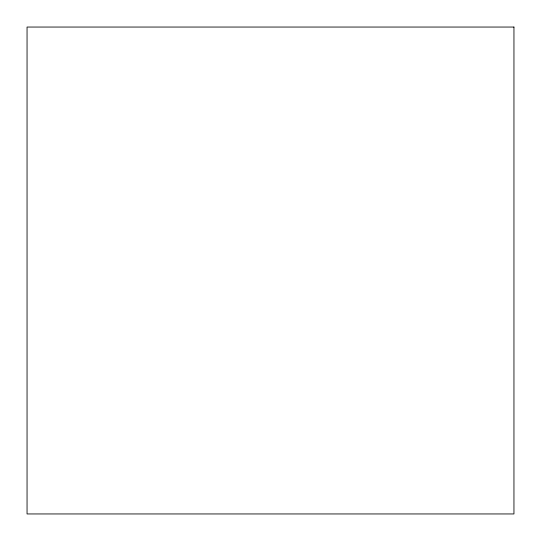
<?xml version="1.0" encoding="UTF-8"?>
<svg xmlns="http://www.w3.org/2000/svg" width="541" height="541" viewBox="0 0 541 541"><rect width="100%" height="100%" fill="white"/><g stroke="black" fill="none" stroke-linecap="round" stroke-linejoin="round"><path stroke-width="0.81" d="M513.95 27.05L27.05 27.05L27.05 513.95L513.95 513.95L513.95 27.05"/></g></svg>
